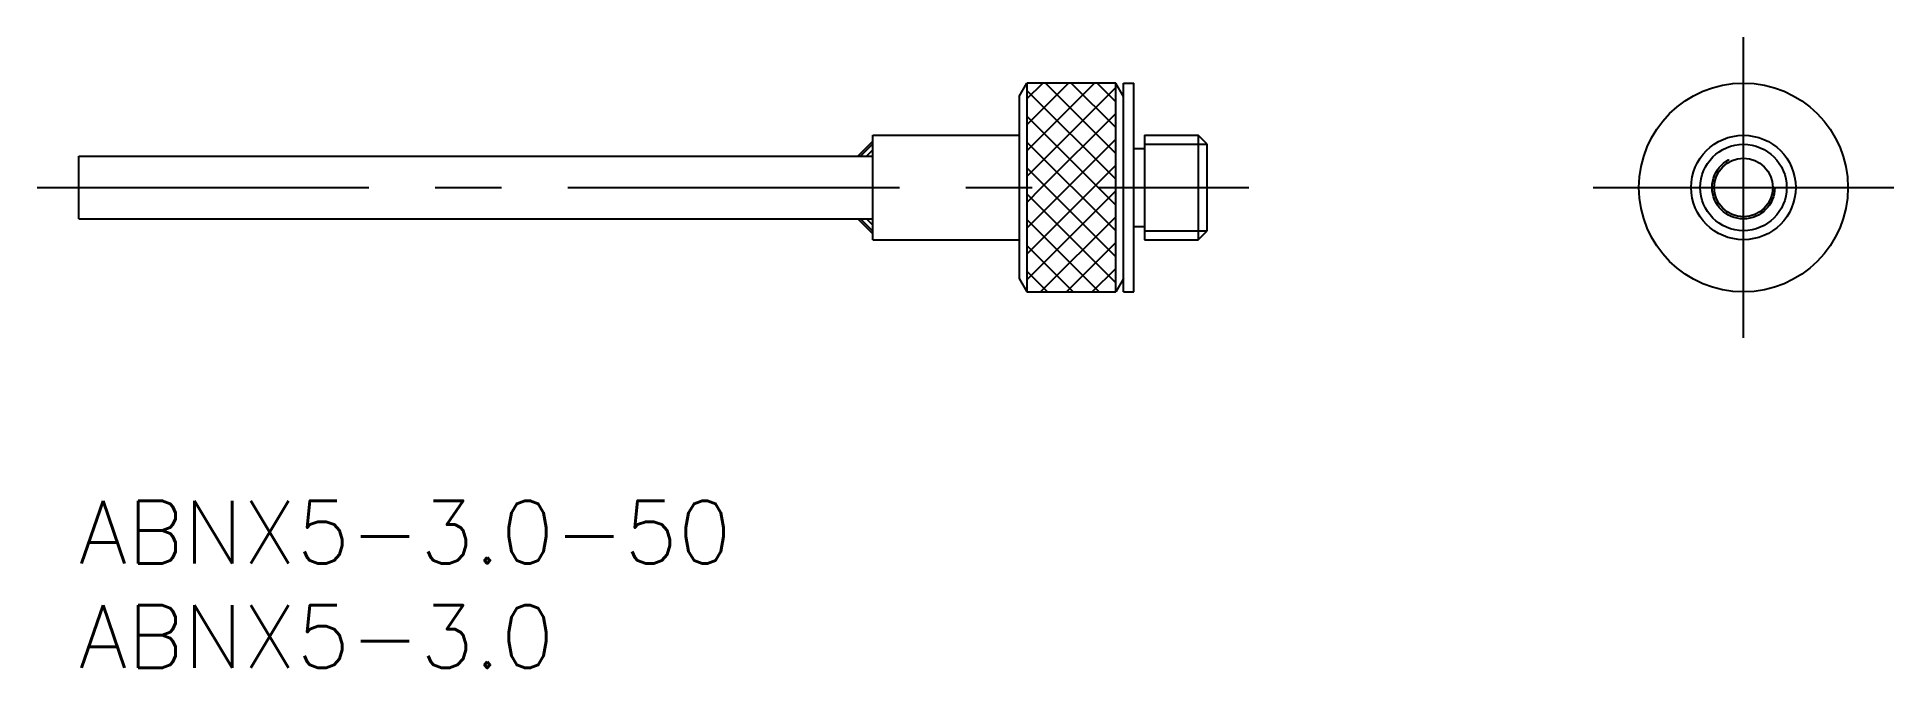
# Model space of a CAD drawing. Extents: x -2 to 86.9, y -8 to 22.2.
import ezdxf

# ---------------------------------------------------------------- set-up
doc = ezdxf.new("R2010")
doc.units = 0
doc.header["$LTSCALE"] = 0.5
doc.linetypes.add('CENTER', pattern=[50.8, 31.75, -6.35, 6.35, -6.35])
doc.linetypes.add('DASHED', pattern=[19.05, 12.7, -6.35])
for name, color, linetype in [('MSM_CENTER', 1, 'CENTER'), ('MSM_CONTINUOUS', 7, 'CONTINUOUS'), ('MSM_DASHED', 4, 'DASHED'), ('MSM_NARROW', 5, 'CONTINUOUS'), ('MSM_PART_NUMBER', 7, 'CONTINUOUS')]:
    doc.layers.add(name, color=color, linetype=linetype)
doc.styles.get("Standard").update_dxf_attribs({"font": 'txt.shx', "height": 3, "bigfont": 'bigfont.shx'})

# ---------------------------------------------------------------- blocks, each defined once
blk = doc.blocks.new('*U2')
at = {"layer": 'MSM_PART_NUMBER'}
blk.add_text('ABNX5-3.0-50', height=3, dxfattribs=at).set_placement((0, -3))
blk = doc.blocks.new('*U3')
at = {"layer": 'MSM_PART_NUMBER'}
blk.add_text('ABNX5-3.0', height=3, dxfattribs=at).set_placement((0, -8))

msp = doc.modelspace()

# ---------------------------------------------------------------- linework, layer by layer
at = {"layer": 'MSM_CENTER'}
for p, q in [((79.675, 7.8), (79.675, 22.2)), ((-2, 15), (56, 15)), ((72.475, 15), (86.875, 15))]:
    msp.add_line(p, q, dxfattribs=at)
at = {"layer": 'MSM_CONTINUOUS'}
for p, q in [((45, 19.359), (45.37, 20)), ((49.63, 20), (45.37, 20)), ((45.37, 20), (45.37, 10)), ((50, 19.359), (49.63, 20)), ((49.63, 10), (49.63, 20)), ((50, 20), (50.5, 20)), ((50, 10), (50, 20)), ((50.5, 10), (50.5, 20)), ((45, 19.359), (45, 10.641)), ((38, 17.22), (37.28, 16.5)), ((37.409, 16.5), (38, 17.091)), ((38, 12.5), (38, 17.5)), ((38, 17.5), (45, 17.5)), ((51, 17.5), (51, 12.5)), ((51, 17.5), (53.567, 17.5)), ((53.567, 17.5), (53.567, 12.5)), ((54, 17.067), (53.567, 17.5)), ((54, 12.933), (54, 17.067)), ((0, 13.5), (0, 16.5)), ((0, 16.5), (38, 16.5)), ((37.692, 16.5), (38, 16.808)), ((37.975, 16.5), (38, 16.525)), ((50.5, 16.867), (51, 16.867)), ((0, 13.5), (38, 13.5)), ((38, 12.78), (37.28, 13.5)), ((37.409, 13.5), (38, 12.909)), ((37.692, 13.5), (38, 13.192)), ((37.975, 13.5), (38, 13.475)), ((38, 12.5), (45, 12.5)), ((50.5, 13.133), (51, 13.133)), ((51, 12.958), (51, 12.958)), ((51, 12.5), (53.567, 12.5)), ((53.567, 12.5), (54, 12.933)), ((45, 10.641), (45.37, 10)), ((45.37, 10), (49.63, 10)), ((50, 10.641), (49.63, 10)), ((50, 10), (50.5, 10))]:
    msp.add_line(p, q, dxfattribs=at)
for radius in [5, 2.5, 1.4]:
    msp.add_circle((79.675, 15), radius, dxfattribs=at)
at = {"layer": 'MSM_DASHED'}
msp.add_circle((79.675, 15), 1.5, dxfattribs=at)
at = {"layer": 'MSM_NARROW'}
for p, q in [((45.37, 19.238), (46.133, 20)), ((45.37, 18), (47.37, 20)), ((45.37, 16.763), (48.608, 20)), ((45.37, 15.525), (49.63, 19.785)), ((49.63, 15.393), (45.37, 19.652)), ((49.63, 16.63), (46.26, 20)), ((49.63, 17.868), (47.497, 20)), ((49.63, 19.105), (48.735, 20)), ((48.785, 15), (45.37, 18.415)), ((46.083, 15), (49.63, 18.547)), ((49.63, 12.918), (45.37, 17.177)), ((47.32, 15), (49.63, 17.31)), ((51, 17.067), (54, 17.067)), ((45.37, 11.813), (49.63, 16.072)), ((49.63, 11.68), (45.37, 15.94)), ((45.37, 14.288), (46.083, 15)), ((45.37, 13.05), (47.32, 15)), ((45.37, 10.575), (49.63, 14.835)), ((49.63, 10.443), (45.37, 14.702)), ((49.63, 14.155), (48.785, 15)), ((48.835, 10), (45.37, 13.465)), ((46.032, 10), (49.63, 13.597)), ((51, 12.933), (54, 12.933)), ((47.598, 10), (45.37, 12.227)), ((47.27, 10), (49.63, 12.36)), ((46.36, 10), (45.37, 10.99)), ((48.507, 10), (49.63, 11.122))]:
    msp.add_line(p, q, dxfattribs=at)
msp.add_circle((79.675, 15), 2.067, dxfattribs=at)

# ---------------------------------------------------------------- block references
at = {"layer": 'MSM_CONTINUOUS'}
for name in ['*U2', '*U3']:
    msp.add_blockref(name, (0, 0), dxfattribs=at)

doc.saveas('drawing.dxf')
